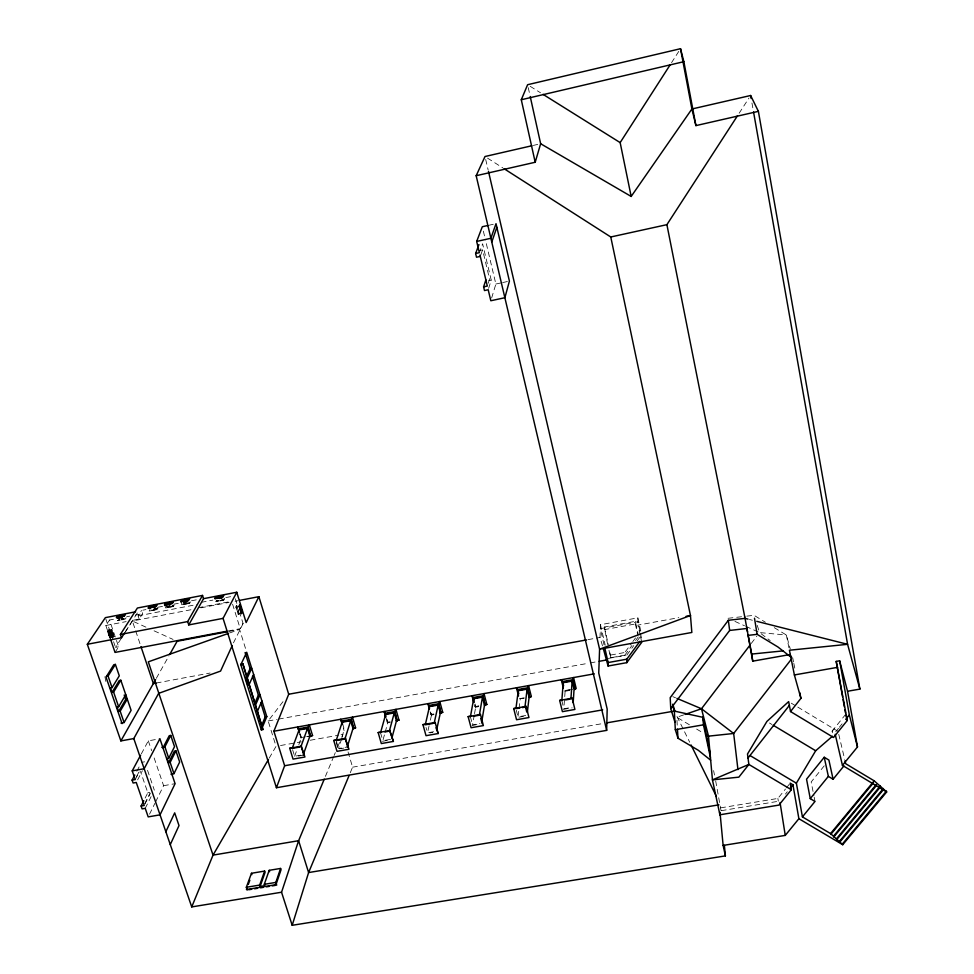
<?xml version="1.0" encoding="UTF-8"?>
<svg xmlns="http://www.w3.org/2000/svg" width="974" height="974" viewBox="0 0 974 974"><rect width="100%" height="100%" fill="white"/><g stroke="black" fill="none" stroke-linecap="round" stroke-linejoin="round"><path stroke-width="0.73" stroke-dasharray="4.87 3.65" d="M608.981 650.364L610.686 657.767L624.833 655.21L624.845 652.483L631.968 642.755M610.686 657.767L609.736 650.608M607.618 644.447L604.294 627.013L635.316 621.327L638.201 634.244M602.516 645.884L600.021 637.446L600.471 624.711L637.848 617.845L641.002 632.029M525.704 715.5L517.985 716.852L518.874 709.876M519.045 708.488L520.286 698.723L523.221 698.2M478.173 706.734L475.361 707.234L474.825 703.922M474.289 715.05L472.548 724.875L479.987 723.56M474.533 713.65L475.775 706.637L475.081 703.995M434.027 714.599L431.238 715.086L430.715 711.787M429.096 725.776L427.501 732.813L434.879 731.511M430.374 720.139L431.64 714.502L430.922 711.872M390.245 722.391L387.482 722.878L386.033 718.215M390.148 739.412L382.831 740.703L384.767 733.617M385.156 732.204L387.883 722.294L386.021 715.756M491.663 297.959L495.863 284.043L485.795 241.418M488.631 288.365L491.225 280.122L482.605 243.792L479.829 251.402M488.218 283.264L489.557 279.075L482.605 249.855L478.94 250.659M341.728 738.56L338.538 748.507L347.243 746.973M342.191 737.135L343.883 729.952M480.718 255.091L482.605 249.855M294.611 756.262L296.705 750.54M298.799 744.83L301.319 737.488L299.724 733.617M325.413 776.388L333.571 756.822M334.155 755.422L335.312 752.622M337.649 747.034L341.144 738.645M341.728 737.245L342.885 734.445L339.914 734.98M350.263 772.723L352.576 767.183L347.937 751.526M233.456 642.877L243.439 622.885M149.533 814.179L154.903 803.331M155.572 801.967L163.608 785.689L153.575 756.262M228.306 630.945L240.225 628.693L242.964 623.153L240.298 614.557M145.223 808.335L151.092 796.647M144.724 803.684L149.972 793.286M144.907 804.147L150.252 793.542M145.138 798.059L147.829 792.751L140.475 771.432M240.383 613.827L238.24 614.229L238.934 612.865L238.119 612.037M137.614 779.87L142.399 770.763M136.543 776.521L139.294 771.311M135.24 779.577L139.258 771.968M136.81 771.25L140.183 764.907M141.315 753.9L148.316 740.849L159.906 738.755M156.339 678.294L168.952 655.819M190.527 601.859L189.747 603.198L188.542 602.833M269.226 758.113L276.056 746.315L268.154 720.967L285.114 698.894M185.048 600.873L186.034 603.917L186.813 602.577L188.019 602.93M169.963 605.828L169.159 607.167L167.978 606.802M153.697 608.969L152.857 610.321L151.701 609.943M150.02 609.675L149.168 611.027L152.528 610.479L149.363 611.088M104.9 676.686L105.898 681.654M133.377 620.207L139.172 619.087L142.618 613.644L141.547 610.43L145.954 609.578M139.172 619.087L138.089 615.86L141.547 610.43M115.042 652.422L118.621 646.797L109.502 620.024L115.261 618.916M125.549 631.444L138.466 611.246M121.129 638.591L115.516 647.381L118.621 646.797M125.147 632.309L132.379 621.01L191.915 609.554M671.549 62.665L678.89 51.232M739.144 113.228L748.994 98.033M126.157 617.711L125.269 619.074L124.148 618.697M108.942 635.231L112.071 634.634L112.984 633.246L109.855 633.843L108.942 635.231L109.916 636.022L113.033 635.425L112.984 633.246M113.118 636.923L111.048 637.313L110.135 638.701L110.086 636.521L113.203 635.925L114.165 636.716M121.08 619.878L121.969 618.514M111.9 634.135L112.814 632.747L111.852 631.943L108.723 632.552L108.784 634.731L111.9 634.135L111.852 631.943M107.59 631.249L110.719 630.653L111.62 629.277L108.504 629.874L107.59 631.249L108.552 632.053L111.681 631.456L111.62 629.277M108.784 634.731L109.685 633.344L112.814 632.747M110.196 638.262L105.837 625.503L109.502 620.024M632.856 641.537L635.523 637.897M624.833 655.21L631.98 645.458M635.547 640.575L638.226 636.923M626.793 655.1L633.782 645.567M637.264 640.807L639.881 637.24M751.258 643.461L756.798 636.205M834.097 728.674L832.1 731.17L833.257 736.222M720.723 807.848L777.885 798.436L785.47 789.025M786.42 787.856L789.257 784.326M845.724 714.259L832.1 731.17L834.864 732.838M785.446 794.078L787.321 791.752M835.765 731.717L838.48 728.357M839.381 727.237L842.096 723.865M824.235 765.82L811.184 781.952L813.911 795.88M220.087 600.8L222.048 599.826M186.034 603.917L189.419 603.356L188.445 600.325M167.832 604.306L168.819 607.338L165.458 607.886L166.274 606.534L167.443 606.912M169.683 607.07L173.055 606.522L172.069 603.49M172.008 605.925L174.2 605.012L173.384 606.352L172.203 605.986M117.416 620.584L119.437 619.598M229.596 632.978L239.58 629.435L246.276 650.888M683.663 714.904L676.796 717.266L690.444 725.386M430.094 711.763L431.409 714.319M475.495 706.467L474.849 706.637L478.855 705.919M533.326 145.418L537.721 144.408M489.167 225.201L493.27 224.288M488.802 280.658L491.225 280.122M495.863 284.043L501.281 282.862M502.645 282.57L509.414 281.096M157.703 607.301L163.583 606.169M173.859 604.184L178.266 603.332M191.488 600.775L197.357 599.643M182.905 603.223L186.083 602.614M168.819 607.338L165.653 607.946L164.655 604.915M173.055 606.522L169.878 607.131L168.892 604.099M184.183 601.141L185.17 604.184L181.98 604.793L181.006 601.762M189.419 603.356L186.229 603.977L185.255 600.934M126.778 616.7L129.664 616.14M135.423 615.032L142.618 613.644M201.338 602.322L212.868 600.094M225.846 597.586L233.066 596.198M118.645 619.062L121.787 618.453M138.089 615.86L197.247 604.452M220.294 600.861L223.496 600.252L222.255 599.887M105.837 625.503L126.133 621.607M198.282 607.715L228.78 601.847M200.839 607.837L229.109 602.407M235.063 601.262L238.046 600.678M108.662 630.008L111.779 629.411L112.801 632.382L109.685 632.99L108.711 632.187L108.662 630.008L109.685 632.99M107.59 631.615L110.719 631.018L111.693 631.822L111.742 634.001L108.613 634.598L107.59 631.615L108.564 632.418L108.613 634.598M108.711 632.187L111.84 631.59L112.801 632.382M108.564 632.418L111.693 631.822M110.013 633.977L113.142 633.38L114.153 636.351L111.036 636.947L110.074 636.156L110.013 633.977L111.036 636.947M109.636 637.58L108.954 635.596L112.083 634.999L113.045 635.791L113.094 637.97L112.083 634.999M110.074 636.156L113.191 635.559L114.153 636.351M113.045 635.791L109.916 636.387L108.954 635.596M240.249 613.681L238.106 614.095L237.169 611.063L238.24 614.229M229.17 631.408L239.58 629.435M156.351 683.018L210.128 673.022M604.209 629.667L635.34 623.969L635.316 621.327M640.161 635.133L637.933 625.125L678.793 617.65M588.04 639.626L600.021 637.446M610.747 655.027L624.845 652.483M608.263 658.436L625.369 655.356M268.154 720.967L277.103 719.36M278.588 719.092L588.783 663.184M590.268 662.917L597.732 661.565M141.534 762.374L144.615 761.826M300.942 737.598L305.3 736.831M306.761 736.514L310.828 735.796M387.177 722.245L390.136 721.722M430.837 714.478L433.807 713.942M524.207 697.798L519.239 698.735L524.109 698.553M564.786 690.566L570.496 689.555M307.053 736.685L309.878 736.186M475.775 706.637L478.697 706.126M572.578 689.409L565.163 690.724L563.812 708.768L571.604 707.404M564.725 691.333L570.447 690.31M280.512 745.524L301.307 741.835M310.219 740.252L338.428 735.236M296.059 756.007L301.806 754.984M298.385 756.104L303.937 755.13M339.536 748.848L343.737 748.117M382.429 741.287L390.891 739.802M429.936 732.911L432.773 732.411M472.134 725.472L479.305 724.206M519.008 717.205L523.342 716.438M563.374 709.376L572.128 707.842M163.608 785.689L175.089 783.68M147.829 792.751L149.886 792.398M352.576 767.183L602.504 723.597M721.369 810.66L778.323 801.298M728.077 618.295L735.285 617.467M736.721 617.297L745.366 616.311M746.814 616.14L754.022 615.312L765.418 622.252M749.444 619.488L752.378 620.231M216.873 600.118L218.103 600.483M218.31 600.544L219.552 600.909M185.17 604.184L181.785 604.732L180.799 601.701M166.603 606.376L167.784 606.741M672.827 696.654L675.554 697.81M145.942 627.146L132.379 621.01L135.24 629.545M154.075 630.835L173.055 639.431M734.92 621.4L744.501 625.746M745.877 626.367L759.562 632.576L770.203 640.6M696.641 729.088L703.764 733.325M769.46 723L772.029 724.534M791.265 703.167L796.464 706.308M797.767 707.087L838.066 731.413M774.281 627.658L786.383 635.036L790.304 649.098M530.185 86.321L540.473 92.749M487.56 158.141L502.803 167.893M110.086 636.521L111.048 637.313M112.071 634.634L113.033 635.425M108.723 632.552L109.685 633.344M110.719 630.653L111.681 631.456M237.145 610.686L237.96 611.526M238.91 612.5L237.973 609.468L238.606 611.489M236.706 607.484L235.878 606.644L236.585 605.292L237.656 608.458M236.865 607.995L237.68 608.823M677.015 716.499L689.714 742.249M147.537 770.324L154.342 790.158M110.719 631.018L111.742 634.001M148.316 740.849L151.664 750.662M105.849 619.062L113.094 640.308M113.581 641.72L115.029 645.969M135.715 630.957L140.487 645.178M166.651 603.941L167.65 606.972M183.319 600.617L184.305 603.649L185.498 604.014L186.29 602.675L184.098 603.588L183.124 600.556M757.248 625.381L759.562 632.576L786.383 635.036L789.147 648.854M232.579 604.172L240.225 628.693M235.391 598.791L237.619 605.95M236.719 605.426L237.339 607.447M236.852 610.041L235.903 607.009L236.986 610.187M292.59 749.7L294.209 754.947M300.236 733.812L301.416 737.683M299.7 733.909L301.039 738.268M336.176 740.581L338.148 747.192M336.249 742.736L337.759 747.825M342.556 723.524L344.467 730.025M343.335 728.102L344.078 730.61M380.542 732.728L382.831 740.703M385.68 716.584L387.482 722.878M426.028 727.468L426.758 730.147M430.545 712.554L431.238 715.086M470.405 716.803L471.842 722.184M474.691 704.689L475.361 707.234M516.269 710.095L517.985 716.852M561.828 700.61L563.155 706.053M838.76 734.347L844.677 759.33M483.36 231.142L485.442 239.957M600.471 624.711L605.219 645.238M604.075 644.885L600.325 628.68L637.897 621.802L640.113 631.773M485.697 159.468L488.108 169.829M604.294 627.013L608.373 644.703M640.429 633.185L641.696 638.883L641.659 636.205M640.478 636.558L641.756 642.28M635.34 623.969L637.909 635.486M528.261 87.66L529.893 95.038M792.653 657.535L793.53 661.906M793.834 663.367L795.308 670.66M713.589 770.604L714.49 775.036M715.683 780.941L721.028 810.624M814.179 797.268L814.995 801.444M751.952 102.988L753.279 110.464M777.885 798.436L778.311 801.103M676.967 720.261L677.295 726.239M113.142 633.38L113.191 635.559M111.779 629.411L111.84 631.59M109.855 633.843L109.916 636.022M108.504 629.874L108.552 632.053M637.848 617.845L637.933 625.125M224.544 598.742L223.825 600.081L222.583 599.716L224.544 598.742M216.545 600.288L215.814 601.628L217.774 600.641L216.545 600.288M157.922 608.153L157.082 609.505L155.925 609.127L157.922 608.153M154.233 608.86L153.393 610.211L155.39 609.237L154.233 608.86M122.493 618.417L121.604 619.781L123.625 618.794L122.493 618.417M217.981 600.702L216.021 601.688L219.223 601.068L217.981 600.702M157.727 608.093L154.562 608.701L157.727 608.093M155.584 609.298L153.588 610.272L156.753 609.663L155.584 609.298M119.619 619.659L117.598 620.645L120.739 620.048L119.619 619.659M123.808 618.855L121.787 619.841L124.94 619.233L123.808 618.855"/><path stroke-width="1.46" d="M603.344 648.696L608.08 666.021L626.781 662.661L626.781 659.203L639.942 641.282M608.08 666.021L608.166 662.551L604.757 647.832M223.07 618.368L188.749 624.918L203.554 598.669L236.755 592.253L223.07 618.368L276.421 787.735L606.656 730.378L607.179 709.072L598.742 673.034L599.594 649.195L488.461 171.314M573.187 702.668L574.063 689.142L572.128 681.106L563.216 682.701L561.828 700.61M574.782 688.788L574.733 689.543L572.566 680.497L573.552 677.551L576.194 688.594L574.782 688.788L572.615 679.755L562.595 681.544L561.316 679.742L563.325 688.009M570.922 698.991L572.128 681.106M563.483 686.171L562.595 681.544L563.532 685.416M527.348 712.25L529.101 697.153L527.092 689.154L518.265 690.736L515.916 708.743M518.545 695.996L516.463 687.778L517.681 689.58L527.616 687.802L529.783 697.554L527.518 688.557L528.59 685.611L531.341 696.58L528.651 697.055M527.092 689.154L524.937 707.136L522.368 707.599M518.558 694.182L517.681 689.58L518.655 693.427M481.716 721.892L484.528 705.091L482.447 697.141L473.693 698.711L470.405 716.803M473.778 702.546L471.976 695.74L473.145 697.554L482.994 695.789L485.198 705.48L482.861 696.544L484.005 693.598L486.854 704.494L484.188 704.969M482.447 697.141L479.354 715.22L473.388 716.28M474.021 702.132L473.145 697.554L473.814 700.099M429.497 708.755L428.986 705.456L438.75 703.703L440.991 713.358L438.58 704.47L439.785 701.511L442.732 712.359L439.761 712.883M436.961 728.442L440.321 712.956L438.166 705.066L429.485 706.613L425.285 724.802L432.675 723.487M434.148 723.232L438.166 705.066M391.986 737.732L396.479 720.76L394.263 712.919L385.643 714.453L380.542 732.728M385.68 716.584L385.18 713.297L394.86 711.556L397.161 721.162L394.665 712.323L395.943 709.364L398.975 720.151L396.028 720.675M389.332 731.17L394.263 712.919M606.656 730.378L476.164 175.722L535.201 162.256L540.643 143.738L530.221 96.511M347.243 746.973L353.002 728.503L350.713 720.699L342.166 722.233L336.176 740.581L343.445 739.303M724.364 845.335L725.386 855.89L292.188 925.3L308.612 872.558L349.106 775.499M351.103 720.115L341.497 721.831L341.74 721.064L351.346 719.348L353.672 728.893L351.103 720.115L352.454 717.156L355.583 727.87L352.661 728.394M344.893 739.047L350.713 720.699M480.255 256.393L476.517 257.221L475.629 253.496L479.366 252.668L476.688 241.43L490.884 238.277L496.01 223.667L509.414 281.096L504.885 297.715L490.823 300.747L488.193 289.741L484.492 290.544L483.603 286.855L485.892 279.879M292.188 925.3L281.547 892.233L298.616 840.708L324.245 779.188M276.713 885.159L275.837 882.42L280.585 868.443L269.189 870.33L264.283 884.319L264.733 885.695L260.107 886.45L259.656 885.086L264.624 871.085L251.462 873.276L246.325 887.277L247.226 890.005M491.785 242.039L496.85 227.307M260.107 886.45L265.062 872.436L264.624 871.085M299.262 732.46L298.665 728.771L308.186 727.067L310.56 736.575L307.906 727.846L309.318 724.887L312.557 735.54L309.647 736.052M303.243 754.74L309.878 736.186L307.528 728.43L299.055 729.94L292.188 748.385L299.383 747.107M300.832 746.851L307.528 728.43M246.775 888.641L246.446 889.53L275.971 884.672L281.023 869.794L280.585 868.443M248.309 884.441L249.843 880.228M276.421 787.735L284.639 765.734L273.889 731.231L288.694 694.243L258.877 596.672L239.531 600.398M475.629 253.496L478.952 244.596M476.688 241.43L482.313 226.723L487.791 225.505M281.547 892.233L191.732 906.916L213.038 855.111L268.471 759.428M262.213 727.688L266.803 716.645L246.702 652.251L240.834 664.67L261.312 729.855L262.931 729.563L242.806 663.623L241.175 663.927M261.312 729.855L261.641 729.063M261.762 725.216L265.208 716.925L260.752 702.656M535.201 162.256L521.285 99.75L527.616 84.714L680.522 48.7L683.858 61.679L695.923 125.609L758.393 111.353L859.884 689.105L847.538 691.248L839.649 660.798L836.216 661.407L842.547 696.641M257.233 711.824L261.896 700.939M255.882 704.275L259.985 694.803L258.39 695.095L254.859 703.216M248.857 685.112L253.654 674.507M232.226 645.555L220.574 671.086L158.64 693.366L133.791 738.572L191.732 906.916M246.885 678.841L251.706 668.298L250.111 668.59L245.862 677.819M170.267 844.641L179.009 825.575L174.687 812.864L165.836 831.747M476.164 175.722L485.015 156.51L531.865 145.759M262.931 729.563L242.806 663.623M170.937 774.208L173.969 773.673L179.666 762.033L175.929 750.857L174.419 751.124L168.636 762.654L170.158 762.386L175.929 750.857M258.877 596.672L246.154 622.544L236.755 592.253M172.069 774.732L172.459 773.94M168.636 762.654L167.211 758.454L168.733 758.174L174.529 746.681L170.754 735.431L169.245 735.699L162.975 747.849M141.108 806.022L144.237 805.474L136.25 782.463L133.109 783.023L132.099 780.125L135.24 779.577L132.22 770.872L144.176 768.742L159.906 738.755L175.089 783.68L160.04 814.836L148.194 816.882L145.223 808.335L142.094 808.883L141.108 806.022L143.799 800.713M168.733 758.174L164.898 746.814L170.754 735.431M132.099 780.125L134.789 775.061M132.22 770.872L140.621 755.203M155.596 679.609L120.873 740.91L133.791 738.572M169.695 654.491L177.122 641.269L227.685 631.688M188.749 624.918L187.665 621.582L202.519 595.418L137.395 608.019L120.386 634.451L121.507 637.763L87.319 644.289L120.873 740.91M122.529 722.818L122.079 723.597L106.02 677.125L113.824 664.706L115.382 664.414L119.291 675.822L112.059 687.632L110.476 687.924L112.022 692.392L113.593 692.1L120.813 680.242L131.113 710.326L124.1 722.538L120.959 723.11M118.609 711.47L120.179 711.178L127.265 699.101L125.719 699.393L118.609 711.47L117.075 707.039L118.645 706.747L125.768 694.718M187.032 599.899L185.839 599.534L185.048 600.873L187.032 599.899L187.69 601.92M845.03 760.804L845.724 763.738L874.177 780.831L886.681 791.947L842.729 844.714L830.554 833.586L802.418 816.882L796.379 783.181L815.676 750.747L832.466 736.247M169.634 604.817L168.977 602.796L168.161 604.136L166.992 603.77M170.694 603.064L169.513 602.699L168.697 604.038L172.069 603.49L168.892 604.099M112.022 692.392L119.254 680.534L120.813 680.242M166.457 603.88L165.288 603.515L164.46 604.854L167.832 604.306L164.655 604.915M106.483 676.382L108.077 676.09L115.382 664.414M150.179 607.021L149.022 606.656L148.17 608.007L151.53 607.459L148.365 608.068M121.507 637.763L124.745 632.71M540.643 143.738L631.176 196.444L620.158 142.606L669.917 65.197M790.279 654.504L752.744 661.163L745.061 618.368L666.898 224.665L737.501 115.76M122.602 615.787L121.482 615.41L120.593 616.773L123.917 616.225L120.776 616.834M118.414 616.591L117.294 616.225L116.393 617.577L119.729 617.041L116.588 617.638M87.319 644.289L105.362 617.638L135.593 611.806M631.176 196.444L691.905 108.991L750.637 95.501L758.393 111.353M626.781 662.661L641.756 642.28M747.983 619.111L745.061 618.368L728.333 620.292L670.197 697.652L670.745 708.585L674.933 722.148M670.745 708.585L729.648 630.446L728.333 620.292M685.026 714.429L701.487 708.755L750.345 644.666M791.728 658.728L733.666 733.483L737.951 769.63M748.02 758.003L789.378 705.395M836.216 661.407L847.283 720.48L833.549 737.476L790.523 711.556L800.92 698.358L799.739 692.526M790.133 788.27L792.946 784.788L790.206 783.145L791.338 789.731L778.932 805.096L719.896 814.788L712.444 779.87L708.5 736.149L701.487 708.755L676.918 698.382M845.712 719.384L849.34 714.904L839.649 660.798M843.922 765.954L833.099 779.224L828.898 760.061L824.235 757.261L806.545 779.176L810.258 798.631L814.995 801.444L802.418 816.882M810.258 798.631L828.35 776.375L824.235 757.261M725.386 855.89L723.134 845.42L785.263 835.4L798.887 818.708L792.946 784.788M886.681 791.947L842.437 765.381L857.485 746.948L847.538 691.248M830.554 833.586L874.177 780.831M830.737 834.475L873.447 782.84M833.549 836.142L876.283 784.545M833.732 837.031L876.515 785.397M836.544 838.699L880.301 785.957M836.727 839.588L880.533 786.809M839.539 841.256L883.369 788.514M839.722 842.157L883.613 789.378M842.534 843.825L886.45 791.083M219.113 596.465L215.911 597.074L219.113 596.465L219.747 598.486M221.086 596.782L219.126 597.756L219.856 596.417L221.086 596.782L221.731 598.803M168.977 602.796L165.617 603.344L168.782 602.736L169.439 604.757M118.317 618.052L117.635 616.055L120.959 615.507L120.07 616.871L118.938 616.493M228.172 633.49L148.304 661.845L213.038 855.111L298.616 840.708L308.612 872.558L718.958 804.841M301.222 746.254L304.935 757.005L293.052 759.099L289.704 748.263L301.611 746.157M345.758 738.329L333.753 740.459L337.004 751.356L348.984 749.25L345.295 738.45L347.937 747.375M389.746 730.573L393.399 741.421L381.321 743.552L378.168 732.582L390.27 730.439M434.562 722.623L435.171 722.477L438.203 733.532L426.015 735.687L422.959 724.644L435.171 722.477M521.285 99.75L683.858 61.679M479.78 714.612L480.45 714.453L483.384 725.581L471.087 727.736L468.141 716.645L480.45 714.453M526.118 706.357L513.7 708.561L516.549 719.737L528.943 717.546L526.118 706.357L525.376 706.527L526.691 711.763M571.373 698.382L572.188 698.2L574.904 709.449L562.412 711.653L559.66 700.416L572.188 698.2M504.069 168.709L610.771 236.986L666.898 224.665M483.603 286.855L487.317 286.052L479.975 255.042M152.516 605.889L149.351 606.498L152.711 605.95L151.859 607.289L150.702 606.924M156.729 605.073L153.563 605.682L156.924 605.134L156.083 606.473L154.927 606.108M173.019 601.92L169.841 602.529L173.214 601.981L172.398 603.32L171.217 602.955M152.589 607.252L155.755 606.644L152.394 607.192L153.235 605.84L154.391 606.205M117.635 616.055L120.776 615.446M124.964 614.643L121.823 615.251L125.147 614.704L124.258 616.067L123.126 615.69M120.386 634.451L187.665 621.582M226.82 631.237L115.042 652.422L110.683 639.674M240.834 664.67L242.465 664.365M156.351 683.018L153.368 683.578L140.962 646.602M686.098 616.323L690.469 615.519L610.771 236.986M288.694 694.243L586.543 639.906M265.208 716.925L266.803 716.645M599.217 661.297L606.68 659.958M608.166 662.551L626.781 659.203M161.842 747.362L164.898 746.814M273.889 731.231L594.298 673.838M298.373 729.55L307.906 727.846M384.961 714.064L394.665 712.323M428.803 706.223L438.58 704.47M473.011 698.309L482.861 696.544M517.584 690.335L527.518 688.557M562.534 682.299L572.566 680.497M384.937 731.949L387.871 731.425M517.206 708.512L519.787 708.049M565.724 699.916L569.62 699.222M859.884 689.105L847.587 644.313L789.427 650.23L794.382 674.945L837.725 667.324M284.639 765.734L602.699 709.863M606.997 722.818L674.337 711.081L702.826 717.302L710.009 752.865M672.681 705.712L674.337 711.081L675.323 729.684L703.471 724.814L702.826 717.302M246.325 887.277L259.656 885.086M264.283 884.319L275.837 882.42M248.699 889.761L251.645 889.274M254.591 888.799L257.55 888.312M260.496 887.825L263.443 887.338M266.389 886.851L269.348 886.377M272.294 885.89L275.24 885.403M333.753 740.459L335.482 740.191M289.704 748.263L291.494 747.983M422.959 724.644L424.591 724.388M378.168 732.582L379.848 732.326M513.7 708.561L515.234 708.329M468.141 716.645L469.712 716.401M559.66 700.416L561.134 700.196M353.915 728.126L355.583 727.87M310.828 735.796L312.557 735.54M441.161 712.591L442.732 712.359M397.355 720.383L398.975 720.151M485.332 704.726L486.854 704.494M529.868 696.787L531.341 696.58M729.648 630.446L746.583 628.51M747.63 635.425L757.127 634.342L777.885 646.955L790.778 656.987M748.081 634.731L751.66 654.078L783.388 650.851M756.774 621.339L847.587 644.313L753.547 111.949M798.887 818.708L842.729 844.714M791.338 789.731L748.86 764.444L747.496 754.034L766.891 721.454L788.66 701.597L790.523 711.556M675.323 729.684L677.965 738.207L698.285 750.272L710.667 760.219M750.065 755.568L796.379 783.181M706.138 734.737L708.5 736.149L733.666 733.483L701.487 708.755M828.35 776.375L833.099 779.224M773.307 725.313L815.676 750.747M543.042 94.356L620.158 142.606M789.11 654.857L791.472 656.646M428.986 705.456L427.866 703.654L429.351 709.06M438.203 733.532L435.987 727.785M385.18 713.297L384.109 711.483L385.643 716.864M393.399 741.421L390.111 731.851M691.041 744.952L716.438 796.464M108.077 676.09L112.059 687.632M113.593 692.1L118.645 706.747M120.179 711.178L124.1 722.538M124.209 695.01L125.719 699.393M121.482 615.41L122.152 617.419M170.158 762.386L173.969 773.673M118.755 616.432L119.437 618.429M117.294 616.225L117.976 618.222M149.022 606.656L149.692 608.665M165.288 603.515L165.945 605.536M251.462 873.276L251.901 874.628M169.513 602.699L170.17 604.708M269.189 870.33L269.628 871.681M185.839 599.534L186.484 601.555M202.519 595.418L203.554 598.669M246.276 680.156L247.859 685.185M245.095 652.543L250.111 668.59M252.497 676.248L258.39 695.095M672.778 704.202L675.019 711.458M301.611 747.533L303.937 755.13M299.554 731.681L297.691 726.969L299.322 732.29M342.483 723.572L340.73 719.262L342.3 724.607M794.382 674.945L800.92 698.358M480.803 718.508L482.167 723.706M849.34 714.904L857.485 746.948M846.029 715.5L847.283 720.48M695.923 125.609L691.905 108.991L680.522 48.7M835.205 734.311L842.437 765.381M703.471 724.814L710.423 757.492M746.705 627.293L747.533 631.761M843.082 699.576L844.397 706.917M844.933 709.851L845.456 712.785M750.637 95.501L751.161 98.496M754.497 618.234L757.127 634.342M780.052 802.539L785.263 835.4M751.66 654.078L752.744 661.163M720.005 812.413L723.134 845.42M719.64 812.109L719.896 814.788M677.466 729.234L677.965 738.207M242.136 612.256L241.442 613.62L241.321 611.416L242.136 612.256M241.041 608.726L240.347 610.077L241.162 610.917L241.041 608.726M240.882 608.214L240.188 609.578L240.067 607.374L240.882 608.214M239.787 604.671L239.093 606.023L239.908 606.863L239.787 604.671M223.582 595.698L222.863 597.038L221.622 596.672L223.582 595.698M219.32 596.526L218.59 597.853L217.348 597.5L219.32 596.526M215.583 597.245L214.852 598.584L216.825 597.598L215.583 597.245M189.553 598.815L188.773 600.154L187.568 599.801L189.553 598.815M185.303 599.643L184.524 600.982L183.319 600.617L185.303 599.643M181.602 600.361L180.799 601.701L182.795 600.714L181.602 600.361M748.86 764.444L738.852 777.155L712.444 779.87L748.86 764.444M217.019 597.659L215.059 598.645L218.261 598.024L217.019 597.659M223.375 595.638L220.173 596.258L223.375 595.638M221.293 596.831L219.333 597.817L222.535 597.196L221.293 596.831M189.346 598.754L186.168 599.375L189.346 598.754M187.239 599.96L185.255 600.934L188.445 600.325L187.239 599.96M185.109 599.582L181.931 600.191L185.109 599.582M182.99 600.775L181.006 601.762L184.183 601.141L182.99 600.775M690.469 615.519L599.594 649.195L691.844 632.467L690.469 615.519M242.112 611.891L241.175 608.86L242.112 611.891M241.187 611.282L240.371 610.442L241.308 613.474L241.187 611.282M240.858 607.849L239.921 604.817L240.858 607.849M239.933 607.24L239.117 606.388L240.054 609.432L239.933 607.24"/></g></svg>
